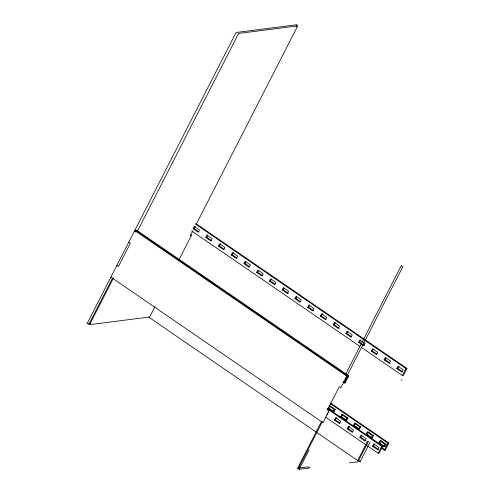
<?xml version="1.0" encoding="UTF-8"?>
<svg xmlns="http://www.w3.org/2000/svg" width="494" height="494" viewBox="0 0 494 494"><rect width="100%" height="100%" fill="white"/><g stroke="black" fill="none" stroke-linecap="round" stroke-linejoin="round"><path stroke-width="0.74" d="M135.035 231.76L135.739 230.389L346.263 374.909M135.745 232.168L136.721 230.266L348.82 375.86L345.244 382.85L344.262 382.974L342.99 382.103M88.624 324.78L112.465 278.184M113.453 278.06L89.612 324.657L149.701 316.987L154.962 306.712M296.104 26.756L297.16 24.7L236.076 32.493L87.055 323.706L90.859 323.218M193.043 228.697L194.235 226.369L199.459 229.957L198.267 232.285L193.043 228.697L194.025 228.574L198.668 231.76M192.901 230.772L190.443 235.576L191.431 235.453L179.155 259.43M193.951 228.716L195.216 226.246M196.408 223.912L297.74 25.904L238.633 33.438L137.295 231.464L136.313 231.593M206.967 235.113L212.192 238.695L211 241.029L205.776 237.441L206.967 235.113L207.949 234.983M205.776 237.441L206.758 237.318L207.653 235.57M218.509 246.179L219.7 243.851L224.924 247.438L223.733 249.766L218.509 246.179L219.497 246.055L224.14 249.242M219.497 246.055L220.688 243.727M231.241 254.923L232.433 252.595L237.657 256.176L236.465 258.51L231.241 254.923L232.229 254.799L236.873 257.985M232.229 254.799L233.421 252.465M243.974 263.666L245.166 261.332L250.39 264.92L249.198 267.248L243.974 263.666L244.962 263.537L249.606 266.723M244.962 263.537L245.858 261.789M256.713 272.404L257.905 270.076L263.129 273.664L261.937 275.992L256.713 272.404L257.695 272.28L262.339 275.467M257.695 272.28L258.59 270.533M269.446 281.148L270.638 278.814L275.862 282.401L274.67 284.729L269.446 281.148L270.428 281.018L275.072 284.211M270.428 281.018L271.323 279.271M282.179 289.885L283.371 287.557L288.595 291.145L287.403 293.473L282.179 289.885L283.161 289.762L288.385 293.35M283.161 289.762L284.056 288.014M294.912 298.629L296.104 296.301L301.328 299.883L300.136 302.217L294.912 298.629L295.9 298.5L300.543 301.692M295.9 298.5L296.789 296.758M307.645 307.367L308.836 305.039L314.061 308.627L312.869 310.954L307.645 307.367L308.633 307.243L313.276 310.43M308.633 307.243L309.824 304.915M320.378 316.111L321.569 313.783L326.793 317.364L325.602 319.698L320.378 316.111L321.366 315.987L326.009 319.173M321.366 315.987L322.557 313.653M333.11 324.854L334.308 322.52L335.29 322.397L334.098 324.725L333.11 324.854L338.334 328.436L339.532 326.108L334.308 322.52M345.849 333.592L347.041 331.264L352.265 334.852L351.073 337.18L345.849 333.592L346.831 333.469L351.475 336.655M346.831 333.469L348.023 331.134M358.582 342.336L359.774 340.002L364.998 343.589L363.806 345.917L358.582 342.336L359.564 342.206L361.886 343.799M359.564 342.206L360.756 339.878M297.592 468.226L308.429 466.842L309.991 467.917L299.154 469.3L297.592 468.226L321.433 421.629M345.275 375.039L401.307 265.537L402.876 266.618L340.885 387.759L339.316 386.685L327.392 409.983L328.961 411.057L323.002 422.703L110.903 277.109M328.776 408.075L329.973 405.741L335.198 409.328L334 411.656L333.018 411.786L327.794 408.198L328.776 408.075L334 411.656M298.574 468.096L322.415 421.506M344.874 379.441L345.763 377.694M326.874 414.861L328.065 412.533M299.154 469.3L308.991 450.077M344.262 382.974L347.838 375.983L348.82 375.86M333.018 411.786L334.21 409.452L335.198 409.328M334.382 420.017L335.574 417.683L340.798 421.271L339.606 423.599L334.382 420.017L335.364 419.888L340.008 423.08M335.364 419.888L336.556 417.56M371.315 351.073L372.507 348.745L377.731 352.333L376.539 354.661L371.315 351.073L372.297 350.95L376.941 354.136M372.297 350.95L373.192 349.202M340.527 416.936L341.718 414.608L342.706 414.485L347.93 418.072L346.739 420.4L345.751 420.524L340.527 416.936L341.515 416.813L346.739 420.4M341.515 416.813L342.706 414.485M345.751 420.524L346.942 418.196L347.93 418.072M347.115 428.755L348.307 426.427L353.531 430.015L352.339 432.343L347.115 428.755L348.097 428.631L352.741 431.818M348.097 428.631L349.289 426.303M384.048 359.817L385.24 357.489L390.464 361.071L389.272 363.405L384.048 359.817L385.036 359.688L390.26 363.275M385.036 359.688L385.925 357.94M353.259 425.68L354.451 423.352L355.439 423.222L360.663 426.81L359.471 429.138L358.483 429.267L353.259 425.68L354.247 425.556L358.891 428.743M354.247 425.556L355.439 423.222M358.483 429.267L359.675 426.933L360.663 426.81M361.04 435.171L366.264 438.752L365.072 441.086L359.848 437.499L361.04 435.171L362.028 435.041M359.848 437.499L360.836 437.369L361.725 435.628M396.781 368.555L397.973 366.227L403.197 369.815L402.005 372.143L396.781 368.555L397.769 368.431L402.412 371.618M397.769 368.431L398.961 366.103M365.992 434.424L367.184 432.089L368.172 431.966L373.396 435.554L372.204 437.882L371.216 438.005L365.992 434.424L366.98 434.294L372.204 437.882M366.98 434.294L368.172 431.966M357.681 460.562L367.517 441.34L368.505 441.216L358.669 460.433L357.681 460.562L148.719 317.117M402.382 375.551L405.957 368.561L406.945 368.431L403.37 375.421L402.382 375.551L361.102 347.214M371.216 438.005L372.414 435.677L373.396 435.554M400.974 380.096L401.968 379.954M349.4 462.89L360.237 461.507L370.068 442.291M372.581 446.236L373.773 443.908L378.997 447.496L377.805 449.824L372.581 446.236L373.569 446.113L378.213 449.299M373.569 446.113L374.761 443.785M378.731 443.161L379.923 440.833L380.905 440.71L386.129 444.291L384.937 446.625L383.955 446.749L378.731 443.161L379.713 443.038L384.937 446.625M379.713 443.038L380.905 440.71M378.182 453.233L381.757 446.243L382.745 446.113L379.164 453.103L378.182 453.233L325.472 417.047M383.955 446.749L385.147 444.421L386.129 444.291M384.326 450.151L387.907 443.167L388.889 443.038L385.314 450.028L384.326 450.151L381.788 448.41M136.721 230.266L134.745 230.519L346.844 376.113M196.112 223.708L406.945 368.431M195.13 223.838L405.957 368.561M206.758 237.318L211.401 240.504M334.098 324.725L339.322 328.312M363.047 344.596L364.208 345.399M191.555 230.828L359.836 346.343M190.381 234.73L191.431 235.453M343.342 381.541L345.244 382.85M128.786 242.165L130.348 243.239L118.43 266.538L116.862 265.463M330.467 402.937L388.889 443.038M330.116 403.499L387.907 443.167M328.985 405.87L334.21 409.452M341.718 414.608L346.942 418.196M354.451 423.352L359.675 426.933M367.184 432.089L372.414 435.677M379.923 440.833L385.147 444.421M327.497 408.192L382.745 446.113M327.145 408.754L381.757 446.243M381.504 447.41L385.314 450.028M360.836 437.369L366.06 440.957M358.669 460.433L360.237 461.507"/></g></svg>
